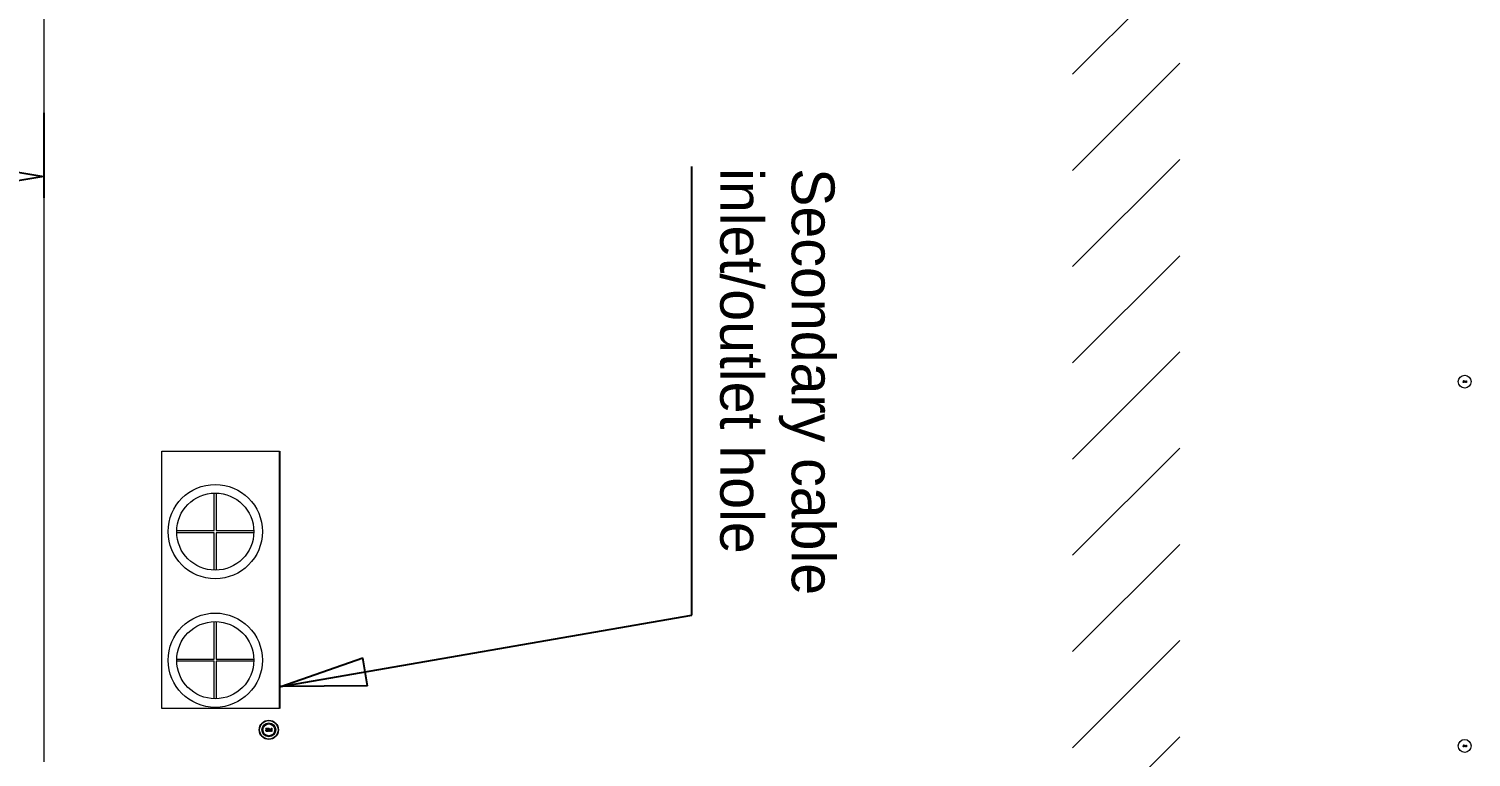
# Model space of a CAD drawing. Header units: inches. Extents: x -4705 to 38647, y 7098 to 31800.
# Drawn here: x 16029 to 16702, y 27996 to 28335 of the extents above; entities that cross this region are included whole.
import ezdxf

# ---------------------------------------------------------------- set-up
doc = ezdxf.new("R2010")
doc.units = ezdxf.units.IN
doc.header["$LTSCALE"] = 10
doc.header["$MEASUREMENT"] = 0
doc.layers.get('0').update_dxf_attribs({"lineweight": 0})
doc.layers.get('Defpoints').update_dxf_attribs({"lineweight": 0})
doc.layers.add('00_COMPONENTS', color=7, linetype='Continuous', lineweight=0)
doc.layers.add('20_ALL_FEATURES', color=7, linetype='Continuous')
doc.styles.add('DWGTransNewTextStyle', font='SourceHanSansCN-Normal.ttf')
doc.styles.get("Standard").update_dxf_attribs({"font": 'SourceHanSansCN-Normal.ttf'})
doc.dimstyles.get("Standard").update_dxf_attribs({"dimtxt": 60, "dimasz": 30, "dimexe": 0.18, "dimexo": 0.0625, "dimgap": 5, "dimtad": 0, "dimtoh": 1, "dimdec": 0, "dimdsep": 46, "dimtxsty": 'Standard', "dimblk": 'CLOSEDBLANK', "dimcen": 0.09, "dimadec": 0, "dimazin": 0, "dimtfac": 1, "dimtdec": 0, "dimtofl": 0, "dimtmove": 0, "dimatfit": 3, "dimldrblk": 'CLOSEDBLANK', "dimfxl": 1, "dimtolj": 1, "dimtzin": 0, "dimarcsym": 0})
doc.dimstyles.new('副本 (2) Standard', dxfattribs={"dimtxt": 30, "dimasz": 40, "dimexe": 20, "dimexo": 2, "dimgap": 5, "dimtad": 1, "dimtoh": 1, "dimdec": 0, "dimdsep": 46, "dimtxsty": 'Standard', "dimblk": 'CLOSEDBLANK', "dimcen": 0.09, "dimclrd": 256, "dimadec": 0, "dimazin": 0, "dimtfac": 1, "dimtdec": 0, "dimtofl": 0, "dimtmove": 1, "dimatfit": 2, "dimldrblk": 'CLOSEDBLANK', "dimfxl": 1, "dimtolj": 1, "dimtzin": 0, "dimarcsym": 0})

# ---------------------------------------------------------------- blocks, each defined once
blk = doc.blocks.new('_ClosedBlank')
at = {"color": 0, "linetype": 'ByBlock', "lineweight": -2}
for p, q in [((-1, 0.1666666666666666), (0, 0)), ((-1, 0.1666666666666666), (-1, -0.1666666666666666)), ((0, 0), (-1, -0.1666666666666666))]:
    blk.add_line(p, q, dxfattribs=at)
blk = doc.blocks.new('*D54')
at = {"color": 0, "lineweight": -2, "ltscale": 30, "transparency": 16777216}
for p, q in [((14945.50035056371, 28296.26948734309), (14945.50035056371, 28256.5385593155)), ((16035.7596467452, 28296.26948734309), (16035.7596467452, 28256.5385593155)), ((15005.50035056371, 28266.5385593155), (15321.32999865446, 28266.5385593155)), ((15975.7596467452, 28266.5385593155), (15659.92999865445, 28266.5385593155))]:
    blk.add_line(p, q, dxfattribs=at)
at = {"layer": 'Defpoints', "color": 0, "transparency": 16777216}
for p in [(14945.50035056371, 28301.26948734309), (16035.7596467452, 28301.26948734309), (14945.50035056371, 28266.5385593155)]:
    blk.add_point(p, dxfattribs=at)
at = {"color": 0, "lineweight": -2, "transparency": 16777216, "xscale": 60, "yscale": 60, "zscale": 60, "rotation": 180}
blk.add_blockref('_ClosedBlank', (14945.50035056371, 28266.5385593155), dxfattribs=at)
at = {"color": 0, "lineweight": -2, "transparency": 16777216, "xscale": 60, "yscale": 60, "zscale": 60}
blk.add_blockref('_ClosedBlank', (16035.7596467452, 28266.5385593155), dxfattribs=at)
at = {"color": 0, "ltscale": 50, "transparency": 16777216, "insert": (15490.62999865445, 28266.5385593155), "char_height": 100, "attachment_point": 5}
blk.add_mtext('\\A1;≥960', dxfattribs=at)
blk = doc.blocks.new('_DotSmall')
at = {"color": 0, "linetype": 'ByBlock', "const_width": 0.5}
blk.add_lwpolyline([(-0.0625, 0, 1), (0.0625, 0, 1)], format="xyb", close=True, dxfattribs=at)

msp = doc.modelspace()

# ---------------------------------------------------------------- hatches: boundary and pattern name
h = msp.add_hatch()
h.set_pattern_fill('ANSI31', scale=10)
h.set_pattern_definition([(45, (9921.958999844712, 30655.77401698731), (-22.45064030267288, 22.45064030267288), [])])
h.paths.add_polyline_path([(15715.76849216027, 28777.18246583814), (16515.76849216026, 28777.18246583814), (16515.76849216026, 26677.18246583814), (15715.76849216026, 26677.18246583814)], flags=16)
h.paths.add_polyline_path([(15665.76849216026, 26492.14455982008), (15665.76849216026, 28827.18246583814), (16565.76849216026, 28827.18246583814), (16565.76849216026, 26492.14455982008)])

# ---------------------------------------------------------------- linework, layer by layer
at = {"color": 7, "linetype": 'Continuous'}
for p, q in [((16035.7596467452, 28609.26948734308), (16035.7596467452, 27993.26948734309)), ((16698.05964674519, 28170.98225332279), (16698.07631344369, 28171.03331714653)), ((16698.14298004669, 28170.98225332279), (16698.05964674519, 28170.98225332279)), ((16698.07631344369, 28171.03331714653), (16698.12631344371, 28171.10140224482)), ((16698.10964674521, 28170.8120405295), (16698.19298004671, 28170.86310435325)), ((16698.12631344371, 28171.10140224482), (16698.20964674521, 28171.15246606857)), ((16698.1763134437, 28171.03331714653), (16698.14298004669, 28170.98225332279)), ((16698.22631344369, 28171.06735969573), (16698.1763134437, 28171.03331714653)), ((16698.19298004671, 28170.86310435325), (16698.2763134437, 28170.88012562779)), ((16698.20964674521, 28171.15246606857), (16698.29298004669, 28171.16948734311)), ((16698.2763134437, 28171.08438097016), (16698.22631344369, 28171.06735969573)), ((16698.37631344371, 28171.08438097016), (16698.2763134437, 28171.08438097016)), ((16698.2763134437, 28170.88012562779), (16698.35964674521, 28170.88012562779)), ((16698.29298004669, 28171.16948734311), (16698.35964674521, 28171.16948734311)), ((16698.35964674521, 28171.16948734311), (16698.44298004671, 28171.15246606857)), ((16698.35964674521, 28170.88012562779), (16698.44298004671, 28170.86310435325)), ((16698.4263134437, 28171.06735969573), (16698.37631344371, 28171.08438097016)), ((16698.47631344369, 28171.03331714653), (16698.4263134437, 28171.06735969573)), ((16698.44298004671, 28171.15246606857), (16698.5263134437, 28171.10140224482)), ((16698.44298004671, 28170.86310435325), (16698.54298004669, 28170.79501925485)), ((16698.5096467452, 28170.98225332279), (16698.47631344369, 28171.03331714653)), ((16698.5263134437, 28170.93118945154), (16698.5096467452, 28170.98225332279)), ((16698.5263134437, 28171.10140224482), (16698.57631344369, 28171.03331714653)), ((16698.54298004669, 28170.82906180416), (16698.5263134437, 28170.93118945154)), ((16698.57631344369, 28171.03331714653), (16698.60964674521, 28170.94821072597)), ((16698.60964674521, 28170.94821072597), (16698.62631344371, 28170.82906180416)), ((16698.7596467452, 28170.36948734306), (16698.7596467452, 28171.16948734311)), ((16698.7596467452, 28171.16948734311), (16698.9096467452, 28171.16948734311)), ((16698.85964674521, 28170.99927459733), (16698.85964674521, 28170.36948734306)), ((16699.09298009441, 28170.36948734306), (16698.85964674521, 28170.99927459733)), ((16698.9096467452, 28171.16948734311), (16699.1596467452, 28170.45459372777)), ((16699.1596467452, 28170.45459372777), (16699.4096467452, 28171.16948734311)), ((16699.45964674521, 28170.99927459733), (16699.22631341979, 28170.36948734306)), ((16699.4096467452, 28171.16948734311), (16699.55964674519, 28171.16948734311)), ((16699.45964674521, 28170.36948734306), (16699.45964674521, 28170.99927459733)), ((16699.55964674519, 28171.16948734311), (16699.55964674519, 28170.36948734306)), ((16698.0263134437, 28170.67587033304), (16698.05964674519, 28170.76097670576)), ((16698.0263134437, 28170.59076393634), (16698.0263134437, 28170.67587033304)), ((16698.05964674519, 28170.50565755152), (16698.0263134437, 28170.59076393634)), ((16698.05964674519, 28170.76097670576), (16698.10964674521, 28170.8120405295)), ((16698.10964674521, 28170.43757244728), (16698.05964674519, 28170.50565755152)), ((16698.12631344371, 28170.70991288213), (16698.10964674521, 28170.65884903452)), ((16698.10964674521, 28170.65884903452), (16698.10964674521, 28170.60778521077)), ((16698.10964674521, 28170.60778521077), (16698.12631344371, 28170.55672138714)), ((16698.19298004671, 28170.38650861912), (16698.10964674521, 28170.43757244728)), ((16698.1596467452, 28170.74395543121), (16698.12631344371, 28170.70991288213)), ((16698.12631344371, 28170.55672138714), (16698.1596467452, 28170.50565755152)), ((16698.20964674521, 28170.77799798042), (16698.1596467452, 28170.74395543121)), ((16698.1596467452, 28170.50565755152), (16698.20964674521, 28170.47161500243)), ((16698.2763134437, 28170.36948734306), (16698.19298004671, 28170.38650861912)), ((16698.2596467452, 28170.79501925485), (16698.20964674521, 28170.77799798042)), ((16698.20964674521, 28170.47161500243), (16698.2596467452, 28170.45459372777)), ((16698.37631344371, 28170.79501925485), (16698.2596467452, 28170.79501925485)), ((16698.2596467452, 28170.45459372777), (16698.37631344371, 28170.45459372777)), ((16698.35964674521, 28170.36948734306), (16698.2763134437, 28170.36948734306)), ((16698.44298004671, 28170.38650861912), (16698.35964674521, 28170.36948734306)), ((16698.4263134437, 28170.77799798042), (16698.37631344371, 28170.79501925485)), ((16698.37631344371, 28170.45459372777), (16698.4263134437, 28170.47161500243)), ((16698.47631344369, 28170.74395543121), (16698.4263134437, 28170.77799798042)), ((16698.4263134437, 28170.47161500243), (16698.47631344369, 28170.50565755152)), ((16698.5263134437, 28170.43757244728), (16698.44298004671, 28170.38650861912)), ((16698.5096467452, 28170.70991288213), (16698.47631344369, 28170.74395543121)), ((16698.47631344369, 28170.50565755152), (16698.5096467452, 28170.55672138714)), ((16698.5263134437, 28170.65884903452), (16698.5096467452, 28170.70991288213)), ((16698.5096467452, 28170.55672138714), (16698.5263134437, 28170.60778521077)), ((16698.5263134437, 28170.60778521077), (16698.5263134437, 28170.65884903452)), ((16698.57631344369, 28170.50565755152), (16698.5263134437, 28170.43757244728)), ((16698.54298004669, 28170.79501925485), (16698.54298004669, 28170.82906180416)), ((16698.60964674521, 28170.59076393634), (16698.57631344369, 28170.50565755152)), ((16698.62631344371, 28170.70991288213), (16698.60964674521, 28170.59076393634)), ((16698.62631344371, 28170.82906180416), (16698.62631344371, 28170.70991288213)), ((16698.85964674521, 28170.36948734306), (16698.7596467452, 28170.36948734306)), ((16699.22631341979, 28170.36948734306), (16699.09298009441, 28170.36948734306)), ((16699.55964674519, 28170.36948734306), (16699.45964674521, 28170.36948734306)), ((16139.2846468048, 28008.0620405146), (16139.34714674519, 28008.22161500837)), ((16139.2846468048, 28007.93438095535), (16139.2846468048, 28008.0620405146)), ((16139.34714674519, 28007.77480648394), (16139.2846468048, 28007.93438095535)), ((16139.34714674519, 28008.85991289403), (16139.34714674519, 28009.01948734309)), ((16139.34714674519, 28009.01948734309), (16140.4096468048, 28009.01948734309)), ((16140.25339668559, 28008.85991289403), (16139.34714674519, 28008.85991289403)), ((16139.34714674519, 28008.22161500837), (16139.44089674519, 28008.34927456762)), ((16139.44089674519, 28007.64714691351), (16139.34714674519, 28007.77480648394)), ((16139.44089674519, 28008.34927456762), (16139.59714668559, 28008.44501923706)), ((16139.4721468048, 28008.12587033893), (16139.44089674519, 28008.03012562479)), ((16139.44089674519, 28008.03012562479), (16139.44089674519, 28007.96629584517)), ((16139.44089674519, 28007.96629584517), (16139.4721468048, 28007.87055117573)), ((16139.59714668559, 28007.55140223569), (16139.44089674519, 28007.64714691351)), ((16139.53464674519, 28008.22161500837), (16139.4721468048, 28008.12587033893)), ((16139.4721468048, 28007.87055117573), (16139.53464674519, 28007.77480648394)), ((16139.62839674519, 28008.28544478799), (16139.53464674519, 28008.22161500837)), ((16139.53464674519, 28007.77480648394), (16139.62839674519, 28007.71097670431)), ((16139.59714668559, 28008.44501923706), (16139.7533968048, 28008.47693412687)), ((16139.7533968048, 28007.51948734309), (16139.59714668559, 28007.55140223569)), ((16139.7533968048, 28008.31735967781), (16139.62839674519, 28008.28544478799)), ((16139.62839674519, 28007.71097670431), (16139.7533968048, 28007.6790618145)), ((16139.7533968048, 28008.47693412687), (16139.9408968048, 28008.47693412687)), ((16139.9408968048, 28008.31735967781), (16139.7533968048, 28008.31735967781)), ((16139.7533968048, 28007.6790618145), (16139.9408968048, 28007.6790618145)), ((16139.9408968048, 28007.51948734309), (16139.7533968048, 28007.51948734309)), ((16139.9408968048, 28008.47693412687), (16140.09714674519, 28008.44501923706)), ((16140.06589668559, 28008.28544478799), (16139.9408968048, 28008.31735967781)), ((16139.9408968048, 28007.6790618145), (16140.06589668559, 28007.71097670431)), ((16140.09714674519, 28007.55140223569), (16139.9408968048, 28007.51948734309)), ((16140.19089674519, 28008.18970011856), (16140.06589668559, 28008.28544478799)), ((16140.06589668559, 28007.71097670431), (16140.15964668559, 28007.77480648394)), ((16140.09714674519, 28008.44501923706), (16140.25339668559, 28008.34927456762)), ((16140.25339668559, 28007.64714691351), (16140.09714674519, 28007.55140223569)), ((16140.15964668559, 28007.77480648394), (16140.2221468048, 28007.90246606554)), ((16140.4096468048, 28008.18970011856), (16140.19089674519, 28008.18970011856)), ((16140.2221468048, 28007.90246606554), (16140.4096468048, 28007.90246606554)), ((16140.25339668559, 28008.34927456762), (16140.25339668559, 28008.85991289403)), ((16140.34714668559, 28007.77480648394), (16140.25339668559, 28007.64714691351)), ((16140.4096468048, 28007.90246606554), (16140.34714668559, 28007.77480648394)), ((16140.4096468048, 28009.01948734309), (16140.4096468048, 28008.18970011856)), ((16140.65964674519, 28007.51948734309), (16140.65964674519, 28009.01948734309)), ((16140.65964674519, 28009.01948734309), (16140.94089674519, 28009.01948734309)), ((16140.84714674519, 28007.51948734309), (16140.65964674519, 28007.51948734309)), ((16141.284646775, 28007.51948734309), (16140.84714674519, 28008.70033844496)), ((16140.84714674519, 28008.70033844496), (16140.84714674519, 28007.51948734309)), ((16140.94089674519, 28009.01948734309), (16141.40964674519, 28007.6790618145)), ((16141.5346467601, 28007.51948734309), (16141.284646775, 28007.51948734309)), ((16141.40964674519, 28007.6790618145), (16141.87839674519, 28009.01948734309)), ((16141.97214674519, 28008.70033844496), (16141.5346467601, 28007.51948734309)), ((16141.87839674519, 28009.01948734309), (16142.15964674519, 28009.01948734309)), ((16141.97214674519, 28007.51948734309), (16141.97214674519, 28008.70033844496)), ((16142.15964674519, 28007.51948734309), (16141.97214674519, 28007.51948734309)), ((16142.15964674519, 28009.01948734309), (16142.15964674519, 28007.51948734309)), ((16698.0263134437, 28000.67587033304), (16698.05964674519, 28000.76097670576)), ((16698.0263134437, 28000.59076393634), (16698.0263134437, 28000.67587033304)), ((16698.05964674519, 28000.50565755152), (16698.0263134437, 28000.59076393634)), ((16698.05964674519, 28000.98225332279), (16698.07631344369, 28001.03331714653)), ((16698.14298004669, 28000.98225332279), (16698.05964674519, 28000.98225332279)), ((16698.05964674519, 28000.76097670576), (16698.10964674521, 28000.8120405295)), ((16698.10964674521, 28000.43757244729), (16698.05964674519, 28000.50565755152)), ((16698.07631344369, 28001.03331714653), (16698.12631344371, 28001.10140224482)), ((16698.10964674521, 28000.8120405295), (16698.19298004671, 28000.86310435325)), ((16698.12631344371, 28000.70991288213), (16698.10964674521, 28000.65884903452)), ((16698.10964674521, 28000.65884903452), (16698.10964674521, 28000.60778521077)), ((16698.10964674521, 28000.60778521077), (16698.12631344371, 28000.55672138714)), ((16698.19298004671, 28000.38650861912), (16698.10964674521, 28000.43757244729)), ((16698.12631344371, 28001.10140224482), (16698.20964674521, 28001.15246606857)), ((16698.1596467452, 28000.74395543121), (16698.12631344371, 28000.70991288213)), ((16698.12631344371, 28000.55672138714), (16698.1596467452, 28000.50565755152)), ((16698.1763134437, 28001.03331714653), (16698.14298004669, 28000.98225332279)), ((16698.20964674521, 28000.77799798042), (16698.1596467452, 28000.74395543121)), ((16698.1596467452, 28000.50565755152), (16698.20964674521, 28000.47161500243)), ((16698.22631344369, 28001.06735969573), (16698.1763134437, 28001.03331714653)), ((16698.19298004671, 28000.86310435325), (16698.2763134437, 28000.88012562779)), ((16698.2763134437, 28000.36948734306), (16698.19298004671, 28000.38650861912)), ((16698.20964674521, 28001.15246606857), (16698.29298004669, 28001.16948734311)), ((16698.2596467452, 28000.79501925485), (16698.20964674521, 28000.77799798042)), ((16698.20964674521, 28000.47161500243), (16698.2596467452, 28000.45459372777)), ((16698.2763134437, 28001.08438097016), (16698.22631344369, 28001.06735969573)), ((16698.37631344371, 28000.79501925485), (16698.2596467452, 28000.79501925485)), ((16698.2596467452, 28000.45459372777), (16698.37631344371, 28000.45459372777)), ((16698.37631344371, 28001.08438097016), (16698.2763134437, 28001.08438097016)), ((16698.2763134437, 28000.88012562779), (16698.35964674521, 28000.88012562779)), ((16698.35964674521, 28000.36948734306), (16698.2763134437, 28000.36948734306)), ((16698.29298004669, 28001.16948734311), (16698.35964674521, 28001.16948734311)), ((16698.35964674521, 28001.16948734311), (16698.44298004671, 28001.15246606857)), ((16698.35964674521, 28000.88012562779), (16698.44298004671, 28000.86310435325)), ((16698.44298004671, 28000.38650861912), (16698.35964674521, 28000.36948734306)), ((16698.4263134437, 28001.06735969573), (16698.37631344371, 28001.08438097016)), ((16698.4263134437, 28000.77799798042), (16698.37631344371, 28000.79501925485)), ((16698.37631344371, 28000.45459372777), (16698.4263134437, 28000.47161500243)), ((16698.47631344369, 28001.03331714653), (16698.4263134437, 28001.06735969573)), ((16698.47631344369, 28000.74395543121), (16698.4263134437, 28000.77799798042)), ((16698.4263134437, 28000.47161500243), (16698.47631344369, 28000.50565755152)), ((16698.44298004671, 28001.15246606857), (16698.5263134437, 28001.10140224482)), ((16698.44298004671, 28000.86310435325), (16698.54298004669, 28000.79501925485)), ((16698.5263134437, 28000.43757244729), (16698.44298004671, 28000.38650861912)), ((16698.5096467452, 28000.98225332279), (16698.47631344369, 28001.03331714653)), ((16698.5096467452, 28000.70991288213), (16698.47631344369, 28000.74395543121)), ((16698.47631344369, 28000.50565755152), (16698.5096467452, 28000.55672138714)), ((16698.5263134437, 28000.93118945154), (16698.5096467452, 28000.98225332279)), ((16698.5263134437, 28000.65884903452), (16698.5096467452, 28000.70991288213)), ((16698.5096467452, 28000.55672138714), (16698.5263134437, 28000.60778521077)), ((16698.5263134437, 28001.10140224482), (16698.57631344369, 28001.03331714653)), ((16698.54298004669, 28000.82906180416), (16698.5263134437, 28000.93118945154)), ((16698.5263134437, 28000.60778521077), (16698.5263134437, 28000.65884903452)), ((16698.57631344369, 28000.50565755152), (16698.5263134437, 28000.43757244729)), ((16698.54298004669, 28000.79501925485), (16698.54298004669, 28000.82906180416)), ((16698.57631344369, 28001.03331714653), (16698.60964674521, 28000.94821072597)), ((16698.60964674521, 28000.59076393634), (16698.57631344369, 28000.50565755152)), ((16698.60964674521, 28000.94821072597), (16698.62631344371, 28000.82906180416)), ((16698.62631344371, 28000.70991288213), (16698.60964674521, 28000.59076393634)), ((16698.62631344371, 28000.82906180416), (16698.62631344371, 28000.70991288213)), ((16698.7596467452, 28000.36948734306), (16698.7596467452, 28001.16948734311)), ((16698.7596467452, 28001.16948734311), (16698.9096467452, 28001.16948734311)), ((16698.85964674521, 28000.36948734306), (16698.7596467452, 28000.36948734306)), ((16699.09298009441, 28000.36948734306), (16698.85964674521, 28000.99927459733)), ((16698.85964674521, 28000.99927459733), (16698.85964674521, 28000.36948734306)), ((16698.9096467452, 28001.16948734311), (16699.1596467452, 28000.45459372777)), ((16699.22631341979, 28000.36948734306), (16699.09298009441, 28000.36948734306)), ((16699.1596467452, 28000.45459372777), (16699.4096467452, 28001.16948734311)), ((16699.45964674521, 28000.99927459733), (16699.22631341979, 28000.36948734306)), ((16699.4096467452, 28001.16948734311), (16699.55964674519, 28001.16948734311)), ((16699.45964674521, 28000.36948734306), (16699.45964674521, 28000.99927459733)), ((16699.55964674519, 28000.36948734306), (16699.45964674521, 28000.36948734306)), ((16699.55964674519, 28001.16948734311), (16699.55964674519, 28000.36948734306))]:
    msp.add_line(p, q, dxfattribs=at)
at = {"color": 4, "linetype": 'Continuous'}
for p, q in [((16090.7596467452, 28018.26948734309), (16090.7596467452, 28138.26948734309)), ((16090.7596467452, 28138.26948734309), (16145.7596467452, 28138.26948734309)), ((16145.7596467452, 28018.26948734309), (16090.7596467452, 28018.26948734309))]:
    msp.add_line(p, q, dxfattribs=at)
at = {"color": 1, "linetype": 'Continuous'}
msp.add_line((16145.7596467452, 28138.26948734309), (16145.7596467452, 28018.26948734309), dxfattribs=at)
msp.add_line((16145.7596467452, 28138.26948734309), (16145.7596467452, 28018.26948734309), dxfattribs=at)
at = {"color": 7, "linetype": 'Continuous'}
for centre, radius in [((16698.7596467452, 28170.76948734308), 3), ((16140.7596467452, 28008.26948734309), 4.5), ((16140.7596467452, 28008.26948734309), 4.3000006412), ((16140.7596467452, 28008.26948734309), 3.25), ((16140.7596467452, 28008.26948734309), 2.7499989243), ((16698.7596467452, 28000.76948734309), 3)]:
    msp.add_circle(centre, radius, dxfattribs=at)
at = {"layer": '00_COMPONENTS', "color": 4, "linetype": 'Continuous'}
for p, q in [((16115.2596467452, 28101.26948734309), (16115.2596467452, 28118.76254155859)), ((16116.2596467452, 28118.76254155859), (16116.2596467452, 28101.26948734309)), ((16097.7665925298, 28101.26948734309), (16115.2596467452, 28101.26948734309)), ((16115.2596467452, 28100.26948734309), (16097.7665925298, 28100.26948734309)), ((16115.2596467452, 28082.77643312769), (16115.2596467452, 28100.26948734309)), ((16116.2596467452, 28101.26948734309), (16133.7527009607, 28101.26948734309)), ((16116.2596467452, 28100.26948734309), (16116.2596467452, 28082.77643312769)), ((16133.7527009607, 28100.26948734309), (16116.2596467452, 28100.26948734309)), ((16115.2596467452, 28041.26948734309), (16115.2596467452, 28058.76254155859)), ((16116.2596467452, 28058.76254155859), (16116.2596467452, 28041.26948734309)), ((16097.7665925298, 28041.26948734309), (16115.2596467452, 28041.26948734309)), ((16115.2596467452, 28040.26948734309), (16097.7665925298, 28040.26948734309)), ((16115.2596467452, 28022.77643312769), (16115.2596467452, 28040.26948734309)), ((16116.2596467452, 28041.26948734309), (16133.7527009607, 28041.26948734309)), ((16116.2596467452, 28040.26948734309), (16116.2596467452, 28022.77643312769)), ((16133.7527009607, 28040.26948734309), (16116.2596467452, 28040.26948734309))]:
    msp.add_line(p, q, dxfattribs=at)
for centre, radius in [((16115.7596467452, 28100.76948734309), 22), ((16115.7596467452, 28100.76948734309), 18), ((16115.7596467452, 28040.76948734309), 22), ((16115.7596467452, 28040.76948734309), 18)]:
    msp.add_circle(centre, radius, dxfattribs=at)
at = {"layer": '20_ALL_FEATURES', "color": 4, "linetype": 'Continuous'}
msp.add_line((16145.7596467452, 28138.26948734309), (16145.7596467452, 28018.26948734309), dxfattribs=at)

# ---------------------------------------------------------------- texts
at = {"color": 2, "lineweight": 0, "insert": (16351.10122924873, 28270.37083363388), "char_height": 20, "width": 253.1874865623479, "attachment_point": 7, "rotation": 270, "style": 'DWGTransNewTextStyle'}
msp.add_mtext('Secondary cable inlet/outlet hole', dxfattribs=at)

# ---------------------------------------------------------------- dimensions: what is measured, and where the dimension line sits
at = {"color": 0, "ltscale": 30}
dim = msp.add_linear_dim(base=(14945.50035056371, 28266.5385593155), p1=(16035.7596467452, 28301.26948734309), p2=(14945.50035056371, 28301.26948734309), text='≥960', dimstyle='Standard', override={"dimtxt": 100, "dimasz": 60, "dimexe": 10, "dimexo": 5, "dimgap": 4, "dimzin": 0, "dimtxsty": 'Standard', "dimcen": 5.0292, "dimatfit": 2, "dimldrblk": 'DotSmall'}, dxfattribs=at)
dim.commit()
dim.dimension.update_dxf_attribs({"geometry": '*D54', "text_midpoint": (15490.62999865445, 28266.5385593155)})

# ---------------------------------------------------------------- leaders
at = {"color": 2, "ltscale": 50}
msp.add_leader([(16146.31532674404, 28028.52660799009), (16338.15416738629, 28061.81893999822), (16338.15416738629, 28271.14328897715)], dimstyle='副本 (2) Standard', override={"dimgap": 5, "dimtad": 0, "dimclrd": 2}, dxfattribs=at)

doc.saveas('drawing.dxf')
